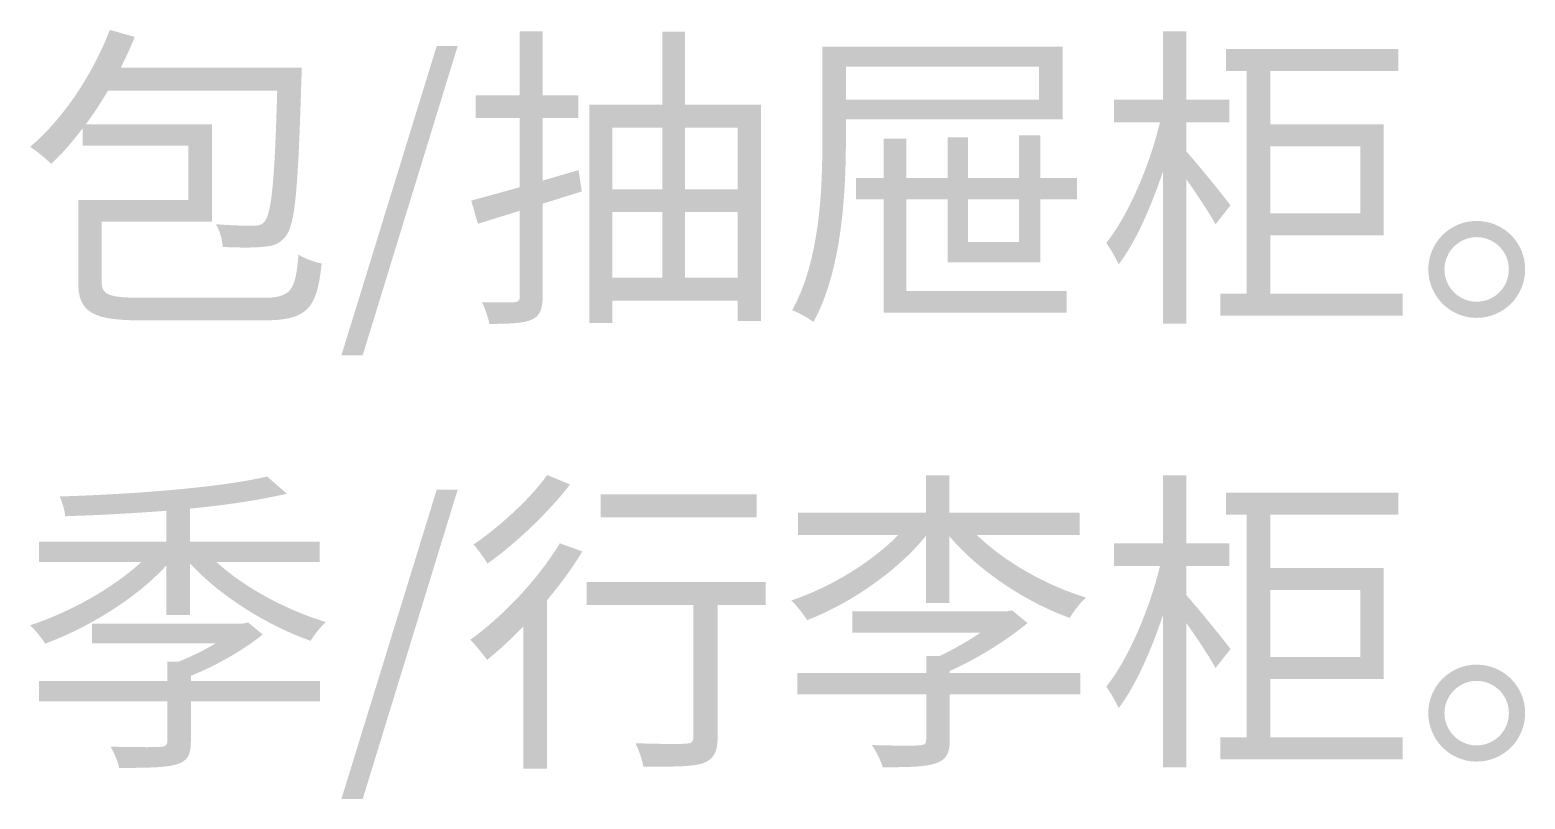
# Model space of a CAD drawing. Header units: millimetres. Extents: x -4600 to 229000, y -4300 to 19460.
# Drawn here: x 101606 to 102955, y 12944 to 13637 of the extents above; entities that cross this region are included whole.
import ezdxf

# ---------------------------------------------------------------- set-up
doc = ezdxf.new("R2010")
doc.units = ezdxf.units.MM
doc.header["$LTSCALE"] = 100
doc.layers.add('A-NOTE', color=7, linetype='Continuous', lineweight=18)

# ---------------------------------------------------------------- blocks, each defined once
blk = doc.blocks.new('A03_SHEET')
at = {"layer": 'A-NOTE'}
h = blk.add_hatch(color=256, dxfattribs=at)
edge = h.paths.add_edge_path()
edge.add_line((21649.1, 13483.8), (21649.1, 13409.9))
edge.add_spline(control_points=[(21649.1, 13409.9), (21649.1, 13381.8), (21662.6, 13375.2), (21708.1, 13375.2), (21718.1, 13375.2), (21804.7, 13375.2), (21815.3, 13375.2), (21855.9, 13375.2), (21864.5, 13385.3), (21868.8, 13426.5)], knot_values=[0, 0, 0, 0, 1, 1, 1, 2, 2, 2, 3, 3, 3, 3], degree=3, periodic=0)
edge.add_spline(control_points=[(21868.8, 13426.5), (21862.5, 13427.7), (21853.4, 13431.1), (21847.9, 13434.5)], knot_values=[0, 0, 0, 0, 1, 1, 1, 1], degree=3, periodic=0)
edge.add_spline(control_points=[(21847.9, 13434.5), (21845.3, 13401.6), (21841.1, 13395.6), (21815.3, 13395.6), (21795.8, 13395.6), (21721.6, 13395.6), (21707.3, 13395.6), (21676, 13395.6), (21670.3, 13398.2), (21670.3, 13410.2)], knot_values=[0, 0, 0, 0, 1, 1, 1, 2, 2, 2, 3, 3, 3, 3], degree=3, periodic=0)
edge.add_line((21670.3, 13410.2), (21670.3, 13464.3))
edge.add_line((21670.3, 13464.3), (21770, 13464.3))
edge.add_line((21770, 13464.3), (21770, 13552))
edge.add_line((21770, 13552), (21656, 13552))
edge.add_spline(control_points=[(21656, 13552), (21663.1, 13561.5), (21669.7, 13571.8), (21676, 13582.4)], knot_values=[0, 0, 0, 0, 1, 1, 1, 1], degree=3, periodic=0)
edge.add_line((21676, 13582.4), (21828.7, 13582.4))
edge.add_spline(control_points=[(21828.7, 13582.4), (21826.4, 13501.3), (21823.6, 13471.5), (21817.3, 13464.3)], knot_values=[0, 0, 0, 0, 1, 1, 1, 1], degree=3, periodic=0)
edge.add_spline(control_points=[(21817.3, 13464.3), (21815, 13461.5), (21811.8, 13460.6), (21807, 13460.6), (21801.5, 13460.6), (21788, 13460.6), (21773.4, 13462)], knot_values=[0, 0, 0, 0, 1, 1, 1, 2, 2, 2, 2], degree=3, periodic=0)
edge.add_spline(control_points=[(21773.4, 13462), (21776.9, 13456.3), (21779.2, 13448), (21779.5, 13441.4)], knot_values=[0, 0, 0, 0, 1, 1, 1, 1], degree=3, periodic=0)
edge.add_spline(control_points=[(21779.5, 13441.4), (21794.6, 13440.8), (21809, 13440.6), (21817.3, 13441.7)], knot_values=[0, 0, 0, 0, 1, 1, 1, 1], degree=3, periodic=0)
edge.add_spline(control_points=[(21817.3, 13441.7), (21825.9, 13442.3), (21831.3, 13444.6), (21836.5, 13451.2)], knot_values=[0, 0, 0, 0, 1, 1, 1, 1], degree=3, periodic=0)
edge.add_spline(control_points=[(21836.5, 13451.2), (21845.1, 13461.8), (21847.6, 13495.8), (21850.5, 13592.4)], knot_values=[0, 0, 0, 0, 1, 1, 1, 1], degree=3, periodic=0)
edge.add_spline(control_points=[(21850.5, 13592.4), (21850.8, 13595.8), (21850.8, 13603), (21850.8, 13603)], knot_values=[0, 0, 0, 0, 1, 1, 1, 1], degree=3, periodic=0)
edge.add_line((21850.8, 13603), (21687.5, 13603))
edge.add_spline(control_points=[(21687.5, 13603), (21692.1, 13612.2), (21696.4, 13621.3), (21700.1, 13630.8)], knot_values=[0, 0, 0, 0, 1, 1, 1, 1], degree=3, periodic=0)
edge.add_line((21700.1, 13630.8), (21677.7, 13637.1))
edge.add_spline(control_points=[(21677.7, 13637.1), (21662, 13596.4), (21635.3, 13556.6), (21605.8, 13531.7)], knot_values=[0, 0, 0, 0, 1, 1, 1, 1], degree=3, periodic=0)
edge.add_spline(control_points=[(21605.8, 13531.7), (21611.3, 13528.2), (21620.7, 13520.5), (21624.7, 13516.2)], knot_values=[0, 0, 0, 0, 1, 1, 1, 1], degree=3, periodic=0)
edge.add_spline(control_points=[(21624.7, 13516.2), (21634.5, 13525.4), (21643.9, 13536.2), (21653.1, 13548.3)], knot_values=[0, 0, 0, 0, 1, 1, 1, 1], degree=3, periodic=0)
edge.add_line((21653.1, 13548.3), (21653.1, 13532.8))
edge.add_line((21653.1, 13532.8), (21748.5, 13532.8))
edge.add_line((21748.5, 13532.8), (21748.5, 13483.8))
edge.add_line((21748.5, 13483.8), (21649.1, 13483.8))
h = blk.add_hatch(color=256, dxfattribs=at)
edge = h.paths.add_edge_path()
edge.add_line((22047.6, 13635.7), (22047.6, 13578.1))
edge.add_line((22047.6, 13578.1), (22007.8, 13578.1))
edge.add_line((22007.8, 13578.1), (22007.8, 13557.7))
edge.add_line((22007.8, 13557.7), (22047.6, 13557.7))
edge.add_line((22047.6, 13557.7), (22047.6, 13495.3))
edge.add_line((22047.6, 13495.3), (22003.8, 13483.2))
edge.add_line((22003.8, 13483.2), (22009.8, 13462.3))
edge.add_line((22009.8, 13462.3), (22047.6, 13474.1))
edge.add_line((22047.6, 13474.1), (22047.6, 13397))
edge.add_spline(control_points=[(22047.6, 13397), (22047.6, 13392.7), (22045.9, 13391.6), (22042.2, 13391.6)], knot_values=[0, 0, 0, 0, 1, 1, 1, 1], degree=3, periodic=0)
edge.add_spline(control_points=[(22042.2, 13391.6), (22038.4, 13391.3), (22026.7, 13391.3), (22013.5, 13391.6)], knot_values=[0, 0, 0, 0, 1, 1, 1, 1], degree=3, periodic=0)
edge.add_spline(control_points=[(22013.5, 13391.6), (22016.4, 13385.8), (22019.2, 13377.2), (22020.1, 13372.1)], knot_values=[0, 0, 0, 0, 1, 1, 1, 1], degree=3, periodic=0)
edge.add_spline(control_points=[(22020.1, 13372.1), (22039, 13372.1), (22050.8, 13372.7), (22058.2, 13375.8)], knot_values=[0, 0, 0, 0, 1, 1, 1, 1], degree=3, periodic=0)
edge.add_spline(control_points=[(22058.2, 13375.8), (22065.7, 13379.2), (22068.2, 13385), (22068.2, 13397)], knot_values=[0, 0, 0, 0, 1, 1, 1, 1], degree=3, periodic=0)
edge.add_line((22068.2, 13397), (22068.2, 13480.4))
edge.add_line((22068.2, 13480.4), (22103.5, 13491.5))
edge.add_line((22103.5, 13491.5), (22100.6, 13510.7))
edge.add_line((22100.6, 13510.7), (22068.2, 13501.3))
edge.add_line((22068.2, 13501.3), (22068.2, 13557.7))
edge.add_line((22068.2, 13557.7), (22100.3, 13557.7))
edge.add_line((22100.3, 13557.7), (22100.3, 13578.1))
edge.add_line((22100.3, 13578.1), (22068.2, 13578.1))
edge.add_line((22068.2, 13578.1), (22068.2, 13635.7))
edge.add_line((22068.2, 13635.7), (22047.6, 13635.7))
h = blk.add_hatch(color=256, dxfattribs=at)
h.paths.add_polyline_path([(22176.2, 13635.4), (22176.2, 13569.8), (22110.4, 13569.8), (22110.4, 13372.9), (22131, 13372.9), (22131, 13393), (22244.1, 13393), (22244.1, 13374.7), (22265.3, 13374.7), (22265.3, 13569.8), (22196.6, 13569.8), (22196.6, 13635.4), (22176.2, 13635.4)])
h.paths.add_polyline_path([(22244.1, 13472.9), (22244.1, 13413.9), (22196.6, 13413.9), (22196.6, 13472.9), (22244.1, 13472.9)], flags=0)
h.paths.add_polyline_path([(22131, 13472.9), (22176.2, 13472.9), (22176.2, 13413.9), (22131, 13413.9), (22131, 13472.9)], flags=0)
h.paths.add_polyline_path([(22244.1, 13493.3), (22196.6, 13493.3), (22196.6, 13549.1), (22244.1, 13549.1), (22244.1, 13493.3)], flags=0)
h.paths.add_polyline_path([(22131, 13493.3), (22131, 13549.1), (22176.2, 13549.1), (22176.2, 13493.3), (22131, 13493.3)], flags=0)
h = blk.add_hatch(color=256, dxfattribs=at)
edge = h.paths.add_edge_path()
edge.add_line((22628, 13635.7), (22628, 13574.3))
edge.add_line((22628, 13574.3), (22583.6, 13574.3))
edge.add_line((22583.6, 13574.3), (22583.6, 13553.7))
edge.add_line((22583.6, 13553.7), (22625.2, 13553.7))
edge.add_spline(control_points=[(22625.2, 13553.7), (22615.7, 13514.2), (22596.2, 13469.2), (22576.8, 13445.1)], knot_values=[0, 0, 0, 0, 1, 1, 1, 1], degree=3, periodic=0)
edge.add_spline(control_points=[(22576.8, 13445.1), (22580.2, 13440), (22585.6, 13431.4), (22587.9, 13425.7)], knot_values=[0, 0, 0, 0, 1, 1, 1, 1], degree=3, periodic=0)
edge.add_spline(control_points=[(22587.9, 13425.7), (22602.8, 13445.1), (22617.2, 13477.2), (22628, 13509.9)], knot_values=[0, 0, 0, 0, 1, 1, 1, 1], degree=3, periodic=0)
edge.add_line((22628, 13509.9), (22628, 13372.4))
edge.add_line((22628, 13372.4), (22649, 13372.4))
edge.add_line((22649, 13372.4), (22649, 13502.4))
edge.add_spline(control_points=[(22649, 13502.4), (22659, 13488.4), (22670.5, 13470.9), (22675.3, 13461.8)], knot_values=[0, 0, 0, 0, 1, 1, 1, 1], degree=3, periodic=0)
edge.add_line((22675.3, 13461.8), (22688.8, 13478.9))
edge.add_spline(control_points=[(22688.8, 13478.9), (22683.1, 13487), (22658.1, 13517.3), (22649, 13527.6)], knot_values=[0, 0, 0, 0, 1, 1, 1, 1], degree=3, periodic=0)
edge.add_line((22649, 13527.6), (22649, 13553.7))
edge.add_line((22649, 13553.7), (22687.9, 13553.7))
edge.add_line((22687.9, 13553.7), (22687.9, 13574.3))
edge.add_line((22687.9, 13574.3), (22649, 13574.3))
edge.add_line((22649, 13574.3), (22649, 13635.7))
edge.add_line((22649, 13635.7), (22628, 13635.7))
for points in [[(21886.6, 13343.7), (21905.8, 13343.7), (21991.5, 13622.5), (21972.6, 13622.5), (21886.6, 13343.7)], [(21886.6, 12943.7), (21905.8, 12943.7), (21991.5, 13222.5), (21972.6, 13222.5), (21886.6, 12943.7)], [(22120.4, 13218.5), (22120.4, 13197.8), (22261.3, 13197.8), (22261.3, 13218.5), (22120.4, 13218.5)]]:
    blk.add_hatch(color=256, dxfattribs=at).paths.add_polyline_path(points)
h = blk.add_hatch(color=256, dxfattribs=at)
edge = h.paths.add_edge_path()
edge.add_line((22320.6, 13621.9), (22320.6, 13538.2))
edge.add_spline(control_points=[(22320.6, 13538.2), (22320.6, 13492.7), (22318.3, 13429.4), (22293.4, 13384.4)], knot_values=[0, 0, 0, 0, 1, 1, 1, 1], degree=3, periodic=0)
edge.add_spline(control_points=[(22293.4, 13384.4), (22298.9, 13382.4), (22308.6, 13377), (22312.6, 13373.8)], knot_values=[0, 0, 0, 0, 1, 1, 1, 1], degree=3, periodic=0)
edge.add_spline(control_points=[(22312.6, 13373.8), (22338.4, 13420.8), (22341.8, 13490.7), (22341.8, 13538.5)], knot_values=[0, 0, 0, 0, 1, 1, 1, 1], degree=3, periodic=0)
edge.add_line((22341.8, 13538.5), (22341.8, 13556.6))
edge.add_line((22341.8, 13556.6), (22537.5, 13556.6))
edge.add_line((22537.5, 13556.6), (22537.5, 13621.9))
edge.add_line((22537.5, 13621.9), (22320.6, 13621.9))
h.paths.add_polyline_path([(22375.9, 13539.1), (22375.9, 13503.6), (22351, 13503.6), (22351, 13484.4), (22375.9, 13484.4), (22375.9, 13382.1), (22541, 13382.1), (22541, 13401.6), (22396.3, 13401.6), (22396.3, 13484.4), (22433.5, 13484.4), (22433.5, 13427.7), (22517.2, 13427.7), (22517.2, 13484.4), (22550.4, 13484.4), (22550.4, 13503.6), (22517.2, 13503.6), (22517.2, 13542), (22498, 13542), (22498, 13503.6), (22452.1, 13503.6), (22452.1, 13540.3), (22433.5, 13540.3), (22433.5, 13503.6), (22396.3, 13503.6), (22396.3, 13539.1), (22375.9, 13539.1)], flags=0)
h.paths.add_polyline_path([(22498, 13484.4), (22498, 13446), (22452.1, 13446), (22452.1, 13484.4), (22498, 13484.4)], flags=0)
h.paths.add_polyline_path([(22341.8, 13604.1), (22516, 13604.1), (22516, 13574.3), (22341.8, 13574.3), (22341.8, 13604.1)], flags=0)
h = blk.add_hatch(color=256, dxfattribs=at)
h.paths.add_polyline_path([(22679.6, 13399.3), (22679.6, 13379.5), (22844.1, 13379.5), (22844.1, 13399.3), (22724.9, 13399.3), (22724.9, 13452), (22826.9, 13452), (22826.9, 13552), (22724.9, 13552), (22724.9, 13600.1), (22840.3, 13600.1), (22840.3, 13619.9), (22684.8, 13619.9), (22684.8, 13600.1), (22703.4, 13600.1), (22703.4, 13399.3), (22679.6, 13399.3)])
h.paths.add_polyline_path([(22724.9, 13532.2), (22806, 13532.2), (22806, 13471.8), (22724.9, 13471.8), (22724.9, 13532.2)], flags=0)
h = blk.add_hatch(color=256, dxfattribs=at)
edge = h.paths.add_edge_path()
edge.add_spline(control_points=[(22910.8, 13464.9), (22887, 13464.9), (22867.3, 13445.4), (22867.3, 13421.4), (22867.3, 13397), (22887, 13377.5), (22910.8, 13377.5), (22935.2, 13377.5), (22954.7, 13397), (22954.7, 13421.4), (22954.7, 13445.4), (22935.2, 13464.9), (22910.8, 13464.9)], knot_values=[0, 0, 0, 0, 1, 1, 1, 2, 2, 2, 3, 3, 3, 4, 4, 4, 4], degree=3, periodic=0)
edge = h.paths.add_edge_path(flags=0)
edge.add_spline(control_points=[(22910.8, 13392.1), (22895.1, 13392.1), (22881.9, 13405), (22881.9, 13421.4), (22881.9, 13437.1), (22895.1, 13450.3), (22910.8, 13450.3), (22927.1, 13450.3), (22940, 13437.1), (22940, 13421.4), (22940, 13405), (22927.1, 13392.1), (22910.8, 13392.1)], knot_values=[0, 0, 0, 0, 1, 1, 1, 2, 2, 2, 3, 3, 3, 4, 4, 4, 4], degree=3, periodic=0)
h = blk.add_hatch(color=256, dxfattribs=at)
edge = h.paths.add_edge_path()
edge.add_spline(control_points=[(22072.3, 13235.9), (22057.6, 13215), (22029.8, 13189.5), (22005.8, 13173.2)], knot_values=[0, 0, 0, 0, 1, 1, 1, 1], degree=3, periodic=0)
edge.add_spline(control_points=[(22005.8, 13173.2), (22009.5, 13169.2), (22015.5, 13160.9), (22018.4, 13156)], knot_values=[0, 0, 0, 0, 1, 1, 1, 1], degree=3, periodic=0)
edge.add_spline(control_points=[(22018.4, 13156), (22044.2, 13174.3), (22073.7, 13202.4), (22092.9, 13227.3)], knot_values=[0, 0, 0, 0, 1, 1, 1, 1], degree=3, periodic=0)
edge.add_line((22092.9, 13227.3), (22072.3, 13235.9))
h = blk.add_hatch(color=256, dxfattribs=at)
edge = h.paths.add_edge_path()
edge.add_line((22414, 13235.7), (22414, 13201.8))
edge.add_line((22414, 13201.8), (22298.6, 13201.8))
edge.add_line((22298.6, 13201.8), (22298.6, 13181.8))
edge.add_line((22298.6, 13181.8), (22389.1, 13181.8))
edge.add_spline(control_points=[(22389.1, 13181.8), (22364.5, 13156.6), (22326.9, 13134.2), (22292.6, 13122.8)], knot_values=[0, 0, 0, 0, 1, 1, 1, 1], degree=3, periodic=0)
edge.add_spline(control_points=[(22292.6, 13122.8), (22297.1, 13118.5), (22303.7, 13110.2), (22306.9, 13105)], knot_values=[0, 0, 0, 0, 1, 1, 1, 1], degree=3, periodic=0)
edge.add_spline(control_points=[(22306.9, 13105), (22345.3, 13119.9), (22387.7, 13148.6), (22414, 13180.9)], knot_values=[0, 0, 0, 0, 1, 1, 1, 1], degree=3, periodic=0)
edge.add_line((22414, 13180.9), (22414, 13120.5))
edge.add_line((22414, 13120.5), (22435.2, 13120.5))
edge.add_line((22435.2, 13120.5), (22435.2, 13180.6))
edge.add_spline(control_points=[(22435.2, 13180.6), (22461.9, 13149.1), (22504.6, 13121.1), (22543.8, 13107)], knot_values=[0, 0, 0, 0, 1, 1, 1, 1], degree=3, periodic=0)
edge.add_spline(control_points=[(22543.8, 13107), (22547, 13112.7), (22553.6, 13121.1), (22558.4, 13125.4)], knot_values=[0, 0, 0, 0, 1, 1, 1, 1], degree=3, periodic=0)
edge.add_spline(control_points=[(22558.4, 13125.4), (22523.2, 13136), (22485.1, 13157.4), (22459.9, 13181.8)], knot_values=[0, 0, 0, 0, 1, 1, 1, 1], degree=3, periodic=0)
edge.add_line((22459.9, 13181.8), (22552.7, 13181.8))
edge.add_line((22552.7, 13181.8), (22552.7, 13201.8))
edge.add_line((22552.7, 13201.8), (22435.2, 13201.8))
edge.add_line((22435.2, 13201.8), (22435.2, 13235.7))
edge.add_line((22435.2, 13235.7), (22414, 13235.7))
h = blk.add_hatch(color=256, dxfattribs=at)
edge = h.paths.add_edge_path()
edge.add_line((22628, 13235.7), (22628, 13174.3))
edge.add_line((22628, 13174.3), (22583.6, 13174.3))
edge.add_line((22583.6, 13174.3), (22583.6, 13153.7))
edge.add_line((22583.6, 13153.7), (22625.2, 13153.7))
edge.add_spline(control_points=[(22625.2, 13153.7), (22615.7, 13114.2), (22596.2, 13069.2), (22576.8, 13045.1)], knot_values=[0, 0, 0, 0, 1, 1, 1, 1], degree=3, periodic=0)
edge.add_spline(control_points=[(22576.8, 13045.1), (22580.2, 13040), (22585.6, 13031.4), (22587.9, 13025.7)], knot_values=[0, 0, 0, 0, 1, 1, 1, 1], degree=3, periodic=0)
edge.add_spline(control_points=[(22587.9, 13025.7), (22602.8, 13045.1), (22617.2, 13077.2), (22628, 13109.9)], knot_values=[0, 0, 0, 0, 1, 1, 1, 1], degree=3, periodic=0)
edge.add_line((22628, 13109.9), (22628, 12972.4))
edge.add_line((22628, 12972.4), (22649, 12972.4))
edge.add_line((22649, 12972.4), (22649, 13102.4))
edge.add_spline(control_points=[(22649, 13102.4), (22659, 13088.4), (22670.5, 13070.9), (22675.3, 13061.8)], knot_values=[0, 0, 0, 0, 1, 1, 1, 1], degree=3, periodic=0)
edge.add_line((22675.3, 13061.8), (22688.8, 13078.9))
edge.add_spline(control_points=[(22688.8, 13078.9), (22683.1, 13087), (22658.1, 13117.3), (22649, 13127.6)], knot_values=[0, 0, 0, 0, 1, 1, 1, 1], degree=3, periodic=0)
edge.add_line((22649, 13127.6), (22649, 13153.7))
edge.add_line((22649, 13153.7), (22687.9, 13153.7))
edge.add_line((22687.9, 13153.7), (22687.9, 13174.3))
edge.add_line((22687.9, 13174.3), (22649, 13174.3))
edge.add_line((22649, 13174.3), (22649, 13235.7))
edge.add_line((22649, 13235.7), (22628, 13235.7))
h = blk.add_hatch(color=256, dxfattribs=at)
edge = h.paths.add_edge_path()
edge.add_spline(control_points=[(21819.6, 13234.5), (21778, 13224.5), (21698.1, 13218.5), (21632.5, 13216.5)], knot_values=[0, 0, 0, 0, 1, 1, 1, 1], degree=3, periodic=0)
edge.add_spline(control_points=[(21632.5, 13216.5), (21634.5, 13211.9), (21637.1, 13203.9), (21637.4, 13198.7)], knot_values=[0, 0, 0, 0, 1, 1, 1, 1], degree=3, periodic=0)
edge.add_spline(control_points=[(21637.4, 13198.7), (21666.6, 13199.6), (21698.1, 13201.3), (21728.7, 13203.6)], knot_values=[0, 0, 0, 0, 1, 1, 1, 1], degree=3, periodic=0)
edge.add_line((21728.7, 13203.6), (21728.7, 13175.8))
edge.add_line((21728.7, 13175.8), (21613.9, 13175.8))
edge.add_line((21613.9, 13175.8), (21613.9, 13157.4))
edge.add_line((21613.9, 13157.4), (21706.1, 13157.4))
edge.add_spline(control_points=[(21706.1, 13157.4), (21680, 13133.4), (21640.5, 13111.6), (21605.6, 13100.4)], knot_values=[0, 0, 0, 0, 1, 1, 1, 1], degree=3, periodic=0)
edge.add_spline(control_points=[(21605.6, 13100.4), (21610.1, 13096.4), (21616.2, 13089), (21619.3, 13083.8)], knot_values=[0, 0, 0, 0, 1, 1, 1, 1], degree=3, periodic=0)
edge.add_spline(control_points=[(21619.3, 13083.8), (21657.4, 13097.9), (21701.2, 13124.2), (21728.7, 13154.3)], knot_values=[0, 0, 0, 0, 1, 1, 1, 1], degree=3, periodic=0)
edge.add_line((21728.7, 13154.3), (21728.7, 13109.6))
edge.add_line((21728.7, 13109.6), (21749.9, 13109.6))
edge.add_line((21749.9, 13109.6), (21749.9, 13156.3))
edge.add_spline(control_points=[(21749.9, 13156.3), (21776.9, 13126.8), (21820.1, 13099.9), (21858.8, 13086.4)], knot_values=[0, 0, 0, 0, 1, 1, 1, 1], degree=3, periodic=0)
edge.add_spline(control_points=[(21858.8, 13086.4), (21862, 13091.5), (21868, 13099.3), (21872.6, 13103.3)], knot_values=[0, 0, 0, 0, 1, 1, 1, 1], degree=3, periodic=0)
edge.add_spline(control_points=[(21872.6, 13103.3), (21838.2, 13113.6), (21798.9, 13134.2), (21774, 13157.4)], knot_values=[0, 0, 0, 0, 1, 1, 1, 1], degree=3, periodic=0)
edge.add_line((21774, 13157.4), (21867.1, 13157.4))
edge.add_line((21867.1, 13157.4), (21867.1, 13175.8))
edge.add_line((21867.1, 13175.8), (21749.9, 13175.8))
edge.add_line((21749.9, 13175.8), (21749.9, 13205.6))
edge.add_spline(control_points=[(21749.9, 13205.6), (21782.6, 13208.7), (21813.3, 13213.3), (21837.3, 13219)], knot_values=[0, 0, 0, 0, 1, 1, 1, 1], degree=3, periodic=0)
edge.add_line((21837.3, 13219), (21819.6, 13234.5))
h = blk.add_hatch(color=256, dxfattribs=at)
h.paths.add_polyline_path([(22679.6, 12999.3), (22679.6, 12979.5), (22844.1, 12979.5), (22844.1, 12999.3), (22724.9, 12999.3), (22724.9, 13052), (22826.9, 13052), (22826.9, 13152), (22724.9, 13152), (22724.9, 13200.1), (22840.3, 13200.1), (22840.3, 13219.9), (22684.8, 13219.9), (22684.8, 13200.1), (22703.4, 13200.1), (22703.4, 12999.3), (22679.6, 12999.3)])
h.paths.add_polyline_path([(22724.9, 13132.2), (22806, 13132.2), (22806, 13071.8), (22724.9, 13071.8), (22724.9, 13132.2)], flags=0)
h = blk.add_hatch(color=256, dxfattribs=at)
edge = h.paths.add_edge_path()
edge.add_spline(control_points=[(22083.7, 13174.3), (22063.9, 13141.7), (22032.4, 13108.5), (22002.9, 13087.3)], knot_values=[0, 0, 0, 0, 1, 1, 1, 1], degree=3, periodic=0)
edge.add_spline(control_points=[(22002.9, 13087.3), (22007.2, 13083), (22015, 13073.5), (22018.1, 13069.2)], knot_values=[0, 0, 0, 0, 1, 1, 1, 1], degree=3, periodic=0)
edge.add_spline(control_points=[(22018.1, 13069.2), (22028.7, 13077.8), (22039.9, 13088.1), (22050.8, 13099.3)], knot_values=[0, 0, 0, 0, 1, 1, 1, 1], degree=3, periodic=0)
edge.add_line((22050.8, 13099.3), (22050.8, 12971.2))
edge.add_line((22050.8, 12971.2), (22072, 12971.2))
edge.add_line((22072, 12971.2), (22072, 13122.8))
edge.add_spline(control_points=[(22072, 13122.8), (22084, 13137.1), (22094.9, 13152), (22104.1, 13166.9)], knot_values=[0, 0, 0, 0, 1, 1, 1, 1], degree=3, periodic=0)
edge.add_line((22104.1, 13166.9), (22083.7, 13174.3))
h = blk.add_hatch(color=256, dxfattribs=at)
edge = h.paths.add_edge_path()
edge.add_line((22107.8, 13139.4), (22107.8, 13118.8))
edge.add_line((22107.8, 13118.8), (22204.3, 13118.8))
edge.add_line((22204.3, 13118.8), (22204.3, 12999.9))
edge.add_spline(control_points=[(22204.3, 12999.9), (22204.3, 12995.3), (22202.3, 12993.9), (22196.9, 12993.6), (22191.7, 12993.3), (22172.2, 12993.3), (22151.9, 12994.1)], knot_values=[0, 0, 0, 0, 1, 1, 1, 2, 2, 2, 2], degree=3, periodic=0)
edge.add_spline(control_points=[(22151.9, 12994.1), (22155, 12987.8), (22158.2, 12979), (22159.1, 12972.9)], knot_values=[0, 0, 0, 0, 1, 1, 1, 1], degree=3, periodic=0)
edge.add_spline(control_points=[(22159.1, 12972.9), (22187.1, 12972.9), (22203.5, 12972.9), (22213.2, 12976.1)], knot_values=[0, 0, 0, 0, 1, 1, 1, 1], degree=3, periodic=0)
edge.add_spline(control_points=[(22213.2, 12976.1), (22222.7, 12979.8), (22226.1, 12986.4), (22226.1, 12999.6)], knot_values=[0, 0, 0, 0, 1, 1, 1, 1], degree=3, periodic=0)
edge.add_line((22226.1, 12999.6), (22226.1, 13118.8))
edge.add_line((22226.1, 13118.8), (22269.4, 13118.8))
edge.add_line((22269.4, 13118.8), (22269.4, 13139.4))
edge.add_line((22269.4, 13139.4), (22107.8, 13139.4))
h = blk.add_hatch(color=256, dxfattribs=at)
edge = h.paths.add_edge_path()
edge.add_line((22414.3, 13072.6), (22414.3, 13057.5))
edge.add_line((22414.3, 13057.5), (22298, 13057.5))
edge.add_line((22298, 13057.5), (22298, 13038))
edge.add_line((22298, 13038), (22414.3, 13038))
edge.add_line((22414.3, 13038), (22414.3, 12997.3))
edge.add_spline(control_points=[(22414.3, 12997.3), (22414.3, 12993.3), (22412.9, 12992.4), (22408, 12992.1), (22402.6, 12991.8), (22384.8, 12991.8), (22365.3, 12992.4)], knot_values=[0, 0, 0, 0, 1, 1, 1, 2, 2, 2, 2], degree=3, periodic=0)
edge.add_spline(control_points=[(22365.3, 12992.4), (22369.1, 12987), (22373.4, 12978.1), (22375.1, 12972.4)], knot_values=[0, 0, 0, 0, 1, 1, 1, 1], degree=3, periodic=0)
edge.add_spline(control_points=[(22375.1, 12972.4), (22398.6, 12972.4), (22412.9, 12972.7), (22422.6, 12975.8)], knot_values=[0, 0, 0, 0, 1, 1, 1, 1], degree=3, periodic=0)
edge.add_spline(control_points=[(22422.6, 12975.8), (22432.7, 12979.2), (22435.5, 12985), (22435.5, 12996.7)], knot_values=[0, 0, 0, 0, 1, 1, 1, 1], degree=3, periodic=0)
edge.add_line((22435.5, 12996.7), (22435.5, 13038))
edge.add_line((22435.5, 13038), (22553.3, 13038))
edge.add_line((22553.3, 13038), (22553.3, 13057.5))
edge.add_line((22553.3, 13057.5), (22435.5, 13057.5))
edge.add_line((22435.5, 13057.5), (22435.5, 13059.2))
edge.add_spline(control_points=[(22435.5, 13059.2), (22460.5, 13070.3), (22486.8, 13086.7), (22505.7, 13102.4)], knot_values=[0, 0, 0, 0, 1, 1, 1, 1], degree=3, periodic=0)
edge.add_line((22505.7, 13102.4), (22491.7, 13113.9))
edge.add_line((22491.7, 13113.9), (22487.1, 13113))
edge.add_line((22487.1, 13113), (22347.6, 13113))
edge.add_line((22347.6, 13113), (22347.6, 13093.8))
edge.add_line((22347.6, 13093.8), (22463.3, 13093.8))
edge.add_spline(control_points=[(22463.3, 13093.8), (22452.1, 13086.1), (22439, 13078.7), (22426.1, 13072.6)], knot_values=[0, 0, 0, 0, 1, 1, 1, 1], degree=3, periodic=0)
edge.add_line((22426.1, 13072.6), (22414.3, 13072.6))
h = blk.add_hatch(color=256, dxfattribs=at)
edge = h.paths.add_edge_path()
edge.add_line((21729.6, 13067.5), (21729.6, 13050.3))
edge.add_line((21729.6, 13050.3), (21613.9, 13050.3))
edge.add_line((21613.9, 13050.3), (21613.9, 13031.7))
edge.add_line((21613.9, 13031.7), (21729.6, 13031.7))
edge.add_line((21729.6, 13031.7), (21729.6, 12996.1))
edge.add_spline(control_points=[(21729.6, 12996.1), (21729.6, 12992.4), (21728.5, 12991), (21723, 12990.7), (21717.6, 12990.4), (21698.9, 12990.4), (21678.3, 12991)], knot_values=[0, 0, 0, 0, 1, 1, 1, 2, 2, 2, 2], degree=3, periodic=0)
edge.add_spline(control_points=[(21678.3, 12991), (21681.5, 12985.5), (21684.9, 12977.8), (21686.1, 12971.8)], knot_values=[0, 0, 0, 0, 1, 1, 1, 1], degree=3, periodic=0)
edge.add_spline(control_points=[(21686.1, 12971.8), (21711, 12971.8), (21727.6, 12972.1), (21737.6, 12974.9), (21747.7, 12977.8), (21750.8, 12983.5), (21750.8, 12995.6)], knot_values=[0, 0, 0, 0, 1, 1, 1, 2, 2, 2, 2], degree=3, periodic=0)
edge.add_line((21750.8, 12995.6), (21750.8, 13031.7))
edge.add_line((21750.8, 13031.7), (21867.4, 13031.7))
edge.add_line((21867.4, 13031.7), (21867.4, 13050.3))
edge.add_line((21867.4, 13050.3), (21750.8, 13050.3))
edge.add_line((21750.8, 13050.3), (21750.8, 13054.9))
edge.add_spline(control_points=[(21750.8, 13054.9), (21773.7, 13064), (21798.4, 13078.1), (21815.6, 13092.1)], knot_values=[0, 0, 0, 0, 1, 1, 1, 1], degree=3, periodic=0)
edge.add_line((21815.6, 13092.1), (21802.4, 13103))
edge.add_line((21802.4, 13103), (21797.8, 13101.9))
edge.add_line((21797.8, 13101.9), (21661.7, 13101.9))
edge.add_line((21661.7, 13101.9), (21661.7, 13084.1))
edge.add_line((21661.7, 13084.1), (21773.2, 13084.1))
edge.add_spline(control_points=[(21773.2, 13084.1), (21763.1, 13078.1), (21751.1, 13072.1), (21739.6, 13067.5)], knot_values=[0, 0, 0, 0, 1, 1, 1, 1], degree=3, periodic=0)
edge.add_line((21739.6, 13067.5), (21729.6, 13067.5))
h = blk.add_hatch(color=256, dxfattribs=at)
edge = h.paths.add_edge_path()
edge.add_spline(control_points=[(22910.8, 13064.9), (22887, 13064.9), (22867.3, 13045.4), (22867.3, 13021.4), (22867.3, 12997), (22887, 12977.5), (22910.8, 12977.5), (22935.2, 12977.5), (22954.7, 12997), (22954.7, 13021.4), (22954.7, 13045.4), (22935.2, 13064.9), (22910.8, 13064.9)], knot_values=[0, 0, 0, 0, 1, 1, 1, 2, 2, 2, 3, 3, 3, 4, 4, 4, 4], degree=3, periodic=0)
edge = h.paths.add_edge_path(flags=0)
edge.add_spline(control_points=[(22910.8, 12992.1), (22895.1, 12992.1), (22881.9, 13005), (22881.9, 13021.4), (22881.9, 13037.1), (22895.1, 13050.3), (22910.8, 13050.3), (22927.1, 13050.3), (22940, 13037.1), (22940, 13021.4), (22940, 13005), (22927.1, 12992.1), (22910.8, 12992.1)], knot_values=[0, 0, 0, 0, 1, 1, 1, 2, 2, 2, 3, 3, 3, 4, 4, 4, 4], degree=3, periodic=0)

msp = doc.modelspace()

# ---------------------------------------------------------------- block references
msp.add_blockref('A03_SHEET', (80000, 0))

doc.saveas('drawing.dxf')
